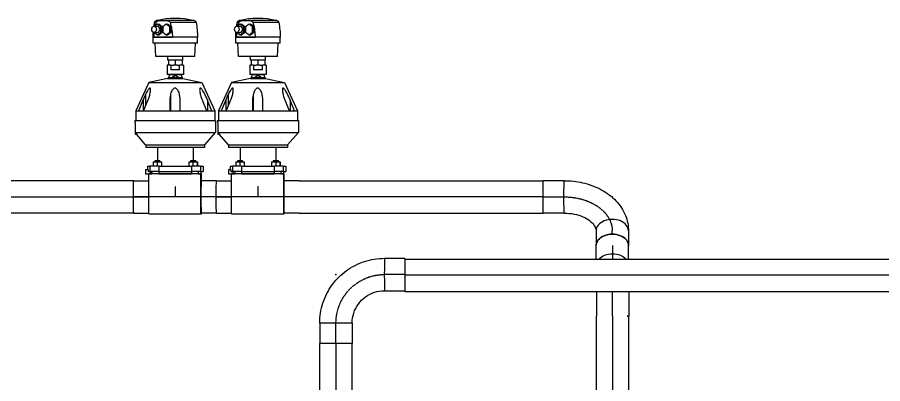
# Model space of a CAD drawing. Header units: millimetres. Extents: x 48717 to 75522, y 76128 to 88842.
# Drawn here: x 69173 to 70868, y 83890 to 84609 of the extents above; entities that cross this region are included whole.
import ezdxf

# ---------------------------------------------------------------- set-up
doc = ezdxf.new("R2010")
doc.units = ezdxf.units.MM
doc.linetypes.add('CENTER2', pattern=[1.125, 0.75, -0.125, 0.125, -0.125])
for name, color, linetype in [('Top (Plan) View2-CENTER', 1, 'CENTER2'), ('Top (Plan) View2-DV20-S1B-002a', 140, 'Continuous'), ('Top (Plan) View2-DV90-S1B-002c', 120, 'Continuous')]:
    doc.layers.add(name, color=color, linetype=linetype)

# ---------------------------------------------------------------- blocks, each defined once
blk = doc.blocks.new('*U960')
at = {"layer": 'Top (Plan) View2-CENTER'}
for p, q in [((68826.7, 84256.5), (69063.4, 84256.5)), ((69126.9, 84256.5), (69400.6, 84256.5))]:
    blk.add_line(p, q, dxfattribs=at)
at = {"layer": 'Top (Plan) View2-DV20-S1B-002a', "color": 0, "linetype": 'ByBlock', "lineweight": -2}
for p, q in [((69063.4, 84288.2), (68826.7, 84288.2)), ((69400.9, 84288.2), (69126.9, 84288.2)), ((69063.4, 84224.7), (68826.7, 84224.7)), ((69400.9, 84224.7), (69126.9, 84224.7))]:
    blk.add_line(p, q, dxfattribs=at)
for start_param, end_param in [(0, 1.570796), (1.570796, 3.141593)]:
    blk.add_ellipse((68826.7, 84256.5), major_axis=(0, 31.7), ratio=0.010097, start_param=start_param, end_param=end_param, dxfattribs=at)
at = {"layer": 'Top (Plan) View2-DV20-S1B-002a', "color": 0, "linetype": 'ByBlock', "lineweight": -2, "extrusion": (0, 0, -1)}
for start_param, end_param in [(1.570796, 3.141593), (0, 1.570796)]:
    blk.add_ellipse((69400.9, 84256.5), major_axis=(0, -31.8), ratio=0.010097, start_param=start_param, end_param=end_param, dxfattribs=at)
blk = doc.blocks.new('*U966')
at = {"layer": 'Top (Plan) View2-CENTER'}
for p, q in [((69483, 84276), (69481.9, 84276)), ((69481.9, 84276), (69481.9, 84256.5)), ((69562.6, 84256.5), (69400.9, 84256.5))]:
    blk.add_line(p, q, dxfattribs=at)
at = {"layer": 'Top (Plan) View2-DV20-S1B-002a', "color": 0, "linetype": 'ByBlock', "lineweight": -2}
for p, q in [((69454.2, 84602.4), (69445.4, 84602.4)), ((69519.3, 84602.4), (69463, 84602.4)), ((69440.8, 84590.8), (69447.3, 84590.8)), ((69447.3, 84595.2), (69441.5, 84590.8)), ((69445, 84598.5), (69441.7, 84598.5)), ((69454.1, 84590), (69447.3, 84595.2)), ((69447.3, 84595.2), (69449.9, 84595.2)), ((69456.7, 84590), (69449.9, 84595.2)), ((69454.1, 84579.6), (69454.1, 84590)), ((69454.1, 84590), (69456.7, 84590)), ((69456.7, 84579.6), (69456.7, 84590)), ((69464.7, 84595.2), (69457.9, 84590)), ((69457.9, 84590), (69457.9, 84579.6)), ((69464.7, 84595.2), (69467.3, 84595.2)), ((69471.6, 84590), (69464.7, 84595.2)), ((69474.2, 84590), (69467.3, 84595.2)), ((69471.6, 84590), (69474.2, 84590)), ((69471.6, 84579.6), (69471.6, 84590)), ((69523, 84598.5), (69472.2, 84598.5)), ((69474.2, 84579.6), (69474.2, 84590)), ((69525.8, 84569.3), (69438.8, 84569.3)), ((69438.8, 84557.5), (69438.8, 84569.3)), ((69440.6, 84569.5), (69476.6, 84569.5)), ((69440.8, 84578.8), (69447.3, 84578.8)), ((69441.5, 84578.8), (69447.3, 84574.4)), ((69447.3, 84574.4), (69454.1, 84579.6)), ((69447.3, 84574.4), (69449.9, 84574.4)), ((69449.9, 84574.4), (69456.7, 84579.6)), ((69454.1, 84579.6), (69456.7, 84579.6)), ((69457.9, 84579.6), (69464.7, 84574.4)), ((69464.7, 84574.4), (69471.6, 84579.6)), ((69464.7, 84574.4), (69467.3, 84574.4)), ((69467.3, 84574.4), (69474.2, 84579.6)), ((69471.6, 84579.6), (69474.2, 84579.6)), ((69525.8, 84569.3), (69525.8, 84569.3)), ((69525.8, 84557.5), (69525.8, 84569.3)), ((69525.8, 84557.5), (69438.8, 84557.5)), ((69444.3, 84531.5), (69443, 84557.5)), ((69520.3, 84531.5), (69521.7, 84557.5)), ((69525.8, 84557.5), (69525.8, 84557.5)), ((69520.3, 84531.5), (69444.3, 84531.5)), ((69467.8, 84524.5), (69467.8, 84531.5)), ((69496.8, 84524.5), (69496.8, 84531.5)), ((69520.3, 84531.5), (69520.3, 84531.5)), ((69468.8, 84524.5), (69467.8, 84524.5)), ((69470.9, 84524.5), (69468.8, 84524.5)), ((69468.8, 84524.5), (69468.8, 84514.5)), ((69480, 84524.5), (69470.9, 84524.5)), ((69482.2, 84524.5), (69480, 84524.5)), ((69484.4, 84524.5), (69482.2, 84524.5)), ((69482.2, 84524.5), (69482.2, 84514.5)), ((69493.6, 84524.5), (69484.4, 84524.5)), ((69495.8, 84524.5), (69493.6, 84524.5)), ((69496.8, 84524.5), (69495.8, 84524.5)), ((69495.8, 84524.5), (69495.8, 84524.5)), ((69495.8, 84524.5), (69495.8, 84514.5)), ((69495.9, 84524.5), (69495.9, 84514.5)), ((69473.6, 84514.5), (69466.3, 84514.5)), ((69466.3, 84514.5), (69466.3, 84496.5)), ((69473.6, 84514.5), (69473.6, 84505.5)), ((69473.6, 84514.5), (69478.6, 84514.5)), ((69490.8, 84505.5), (69473.6, 84505.5)), ((69482.2, 84514.5), (69478.6, 84514.5)), ((69485.8, 84514.5), (69482.2, 84514.5)), ((69485.8, 84514.5), (69490.8, 84514.5)), ((69498.3, 84514.5), (69490.8, 84514.5)), ((69490.8, 84505.5), (69490.8, 84514.5)), ((69498.3, 84514.5), (69498.3, 84496.5)), ((69467.3, 84488.5), (69430.3, 84480.5)), ((69482.2, 84496.5), (69466.3, 84496.5)), ((69467.3, 84488.5), (69497.3, 84488.5)), ((69470.8, 84495.5), (69468.8, 84490.5)), ((69468.8, 84490.5), (69476, 84490.5)), ((69468.8, 84490.5), (69468.8, 84489.5)), ((69468.8, 84489.5), (69495.8, 84489.5)), ((69469.3, 84489.5), (69469.3, 84488.5)), ((69493.8, 84495.5), (69470.8, 84495.5)), ((69476, 84490.5), (69488.4, 84490.5)), ((69476, 84490.5), (69476, 84490.5)), ((69477.3, 84495.5), (69477.3, 84496.5)), ((69498.3, 84496.5), (69482.2, 84496.5)), ((69487.3, 84495.5), (69487.3, 84496.5)), ((69488.4, 84490.5), (69495.8, 84490.5)), ((69488.4, 84490.5), (69488.4, 84490.5)), ((69493.8, 84495.5), (69493.8, 84495.5)), ((69493.8, 84495.5), (69495.8, 84490.5)), ((69493.8, 84495.5), (69495.8, 84490.5)), ((69495.3, 84489.5), (69495.3, 84488.5)), ((69495.3, 84489.5), (69495.3, 84488.5)), ((69495.8, 84490.5), (69495.8, 84490.5)), ((69495.8, 84490.5), (69495.8, 84489.5)), ((69495.8, 84490.5), (69495.8, 84489.5)), ((69495.8, 84489.5), (69495.8, 84489.5)), ((69497.3, 84488.5), (69497.3, 84488.5)), ((69497.3, 84488.5), (69534.3, 84480.5)), ((69497.3, 84488.5), (69534.3, 84480.5)), ((69430.3, 84480.5), (69404.8, 84425.5)), ((69430.3, 84480.5), (69534.3, 84480.5)), ((69534.3, 84480.5), (69534.3, 84480.5)), ((69534.3, 84480.5), (69559.8, 84425.5)), ((69534.3, 84480.5), (69559.8, 84425.5)), ((69424.1, 84457.6), (69424.1, 84434.7)), ((69473.1, 84457.6), (69473.1, 84425.5)), ((69419.1, 84446.5), (69419.1, 84425.5)), ((69471.7, 84446.5), (69471.7, 84425.5)), ((69545.1, 84446.5), (69545.1, 84425.5)), ((69404.8, 84425.5), (69410.5, 84425.5)), ((69404.8, 84425.5), (69404.8, 84406)), ((69410.5, 84425.5), (69420.3, 84425.5)), ((69420.3, 84425.5), (69471.6, 84425.5)), ((69471.6, 84425.5), (69491.6, 84425.5)), ((69491.6, 84425.5), (69543.4, 84425.5)), ((69543.4, 84425.5), (69553.6, 84425.5)), ((69553.6, 84425.5), (69559.8, 84425.5)), ((69559.8, 84425.5), (69559.8, 84425.5)), ((69559.8, 84425.5), (69559.8, 84406)), ((69559.8, 84425.5), (69559.8, 84406)), ((69403.3, 84406), (69561.3, 84406)), ((69403.3, 84406), (69403.3, 84401.5)), ((69403.3, 84401.5), (69404.1, 84401.5)), ((69404.1, 84382.5), (69404.1, 84401.5)), ((69561.3, 84406), (69561.3, 84406)), ((69561.3, 84406), (69561.3, 84382.5)), ((69561.3, 84406), (69561.3, 84382.5)), ((69404.1, 84382.5), (69561.3, 84382.5)), ((69404.2, 84382.3), (69404.1, 84382.5)), ((69404.2, 84378.5), (69404.2, 84382.3)), ((69540.3, 84358.5), (69561.3, 84382.5)), ((69540.3, 84358.5), (69561.3, 84382.5)), ((69561.3, 84382.5), (69561.3, 84382.5)), ((69407.6, 84378.5), (69404.2, 84378.5)), ((69424.3, 84358.5), (69406.8, 84378.5)), ((69424.3, 84358.5), (69540.3, 84358.5)), ((69424.8, 84358.5), (69424.8, 84353.5)), ((69539.8, 84353.5), (69424.8, 84353.5)), ((69447.3, 84353.5), (69447.3, 84327)), ((69517.3, 84353.5), (69517.3, 84327)), ((69517.3, 84353.5), (69517.3, 84327)), ((69539.8, 84358.5), (69539.8, 84353.5)), ((69539.8, 84358.5), (69539.8, 84353.5)), ((69539.8, 84353.5), (69539.8, 84353.5)), ((69540.3, 84358.5), (69540.3, 84358.5)), ((69427.8, 84317), (69432.2, 84317)), ((69427.8, 84317), (69427.8, 84310.5)), ((69449.9, 84317), (69432.2, 84317)), ((69432.2, 84317), (69432.2, 84306)), ((69439, 84325.4), (69446.9, 84325.4)), ((69439, 84325.4), (69439, 84317)), ((69452, 84327), (69442, 84327)), ((69442, 84327), (69442, 84325.4)), ((69446.9, 84325.4), (69455, 84325.4)), ((69446.9, 84325.4), (69446.9, 84317)), ((69449.9, 84317), (69513.8, 84317)), ((69449.9, 84317), (69449.9, 84306)), ((69452, 84327), (69452, 84327)), ((69452, 84327), (69452, 84325.4)), ((69452, 84327), (69452, 84325.4)), ((69455, 84325.4), (69455.1, 84325.4)), ((69455, 84325.4), (69455, 84317)), ((69455.1, 84325.4), (69455.1, 84317)), ((69509, 84325.4), (69516.9, 84325.4)), ((69509, 84325.4), (69509, 84317)), ((69522, 84327), (69512, 84327)), ((69512, 84327), (69512, 84325.4)), ((69531.8, 84317), (69513.8, 84317)), ((69513.8, 84317), (69513.8, 84306)), ((69516.9, 84325.4), (69525, 84325.4)), ((69516.9, 84325.4), (69516.9, 84317)), ((69522, 84327), (69522, 84327)), ((69522, 84327), (69522, 84325.4)), ((69522.6, 84327), (69522, 84327)), ((69522, 84327), (69522, 84325.4)), ((69522.6, 84327), (69522.6, 84327)), ((69522.6, 84327), (69522.6, 84325.4)), ((69522.6, 84327), (69522.6, 84325.4)), ((69525, 84325.4), (69525.1, 84325.4)), ((69525, 84325.4), (69525, 84317)), ((69525.1, 84325.4), (69525.1, 84317)), ((69525.1, 84325.4), (69525.6, 84325.4)), ((69525.6, 84325.4), (69525.7, 84325.4)), ((69525.6, 84325.4), (69525.6, 84317)), ((69525.7, 84325.4), (69525.7, 84317)), ((69531.8, 84317), (69536.9, 84317)), ((69531.8, 84317), (69531.8, 84306)), ((69536.9, 84317), (69536.9, 84306)), ((69424.2, 84310.5), (69429.2, 84310.5)), ((69424.2, 84310.5), (69424.2, 84302)), ((69424.2, 84302), (69433.8, 84302)), ((69429.2, 84310.5), (69429.2, 84306)), ((69429.2, 84306), (69432.2, 84306)), ((69430.6, 84223), (69430.6, 84301.4)), ((69532.6, 84301.4), (69430.6, 84301.4)), ((69449.9, 84306), (69432.2, 84306)), ((69433.8, 84306), (69433.8, 84302)), ((69433.8, 84302), (69436.7, 84302)), ((69436.7, 84306), (69436.7, 84302)), ((69450, 84302), (69436.7, 84302)), ((69444.8, 84301.4), (69444.8, 84302)), ((69449.9, 84306), (69513.8, 84306)), ((69450, 84306), (69450, 84302)), ((69450, 84302), (69513.8, 84302)), ((69482, 84301.4), (69482, 84302)), ((69513.8, 84306), (69513.8, 84302)), ((69531.8, 84306), (69513.8, 84306)), ((69527.3, 84302), (69513.8, 84302)), ((69519.8, 84301.4), (69519.8, 84302)), ((69527.3, 84306), (69527.3, 84302)), ((69527.3, 84302), (69532.3, 84302)), ((69531.8, 84306), (69536.9, 84306)), ((69532.3, 84306), (69532.3, 84302)), ((69533.8, 84301.4), (69532.6, 84301.4)), ((69532.6, 84223), (69532.6, 84301.4)), ((69533.8, 84288.2), (69533.8, 84301.4)), ((69400.9, 84288.2), (69430.6, 84288.2)), ((69562.9, 84288.2), (69532.9, 84288.2)), ((69400.6, 84256.5), (69430.6, 84256.5)), ((69562.6, 84256.5), (69532.6, 84256.5)), ((69400.9, 84224.7), (69430.6, 84224.7)), ((69430.6, 84223), (69532.6, 84223)), ((69532.6, 84223), (69533.8, 84223)), ((69562.9, 84224.7), (69532.9, 84224.7)), ((69533.8, 84223), (69533.8, 84224.7))]:
    blk.add_line(p, q, dxfattribs=at)
at = {"layer": 'Top (Plan) View2-DV20-S1B-002a', "color": 0, "linetype": 'ByBlock', "lineweight": -2, "extrusion": (0, 0, -1)}
for centre, radius, start, end in [((-69446.6, 84597.5), 5, 11.2266, 75.7365), ((-69482.3, 84457), 150, 75.7365, 104.2635), ((-69518.1, 84597.5), 5, 104.2635, 168.7734), ((-69588.8, 84569.3), 150, 8.2323, 11.2266), ((-69375.8, 84569.3), 150, 168.7734, 180), ((-69588.8, 84569.3), 150, 0, 3.7789)]:
    blk.add_arc(centre, radius, start, end, dxfattribs=at)
for centre, major_axis, ratio, start_param, end_param in [((69458.6, 84457), (0, 145.5), 0.759918, 6.243338, 6.323033), ((69400.9, 84256.5), (0, -31.8), 0.009477, 1.570796, 3.141593), ((69562.9, 84256.5), (0, -31.8), 0.009477, 1.570796, 3.141593), ((69400.9, 84256.5), (0, -31.7), 0.009477, 0, 1.570796), ((69562.9, 84256.5), (0, -31.8), 0.009477, 0, 1.570796)]:
    blk.add_ellipse(centre, major_axis=major_axis, ratio=ratio, start_param=start_param, end_param=end_param, dxfattribs=at)
at = {"layer": 'Top (Plan) View2-DV20-S1B-002a', "color": 0, "linetype": 'ByBlock', "lineweight": -2}
blk.add_ellipse((69440.8, 84584.8), major_axis=(0, -6), ratio=0.759918, dxfattribs=at)
for centre, major_axis, ratio, start_param, end_param in [((69447.3, 84584.8), (0, -6), 0.759918, 0, 3.141593), ((69532.9, 84256.5), (0, 31.8), 0.009477, 0, 1.570796), ((69532.9, 84256.5), (0, 31.7), 0.009477, 1.570796, 3.141593)]:
    blk.add_ellipse(centre, major_axis=major_axis, ratio=ratio, start_param=start_param, end_param=end_param, dxfattribs=at)
for points, knots in [([(69445, 84598.5), (69445.1, 84598.5), (69445.1, 84598.6), (69445.2, 84598.9), (69445.3, 84599.1), (69445.6, 84599.6), (69445.8, 84599.8), (69446.3, 84600.2), (69446.6, 84600.5), (69447.3, 84600.9), (69447.7, 84601.1), (69448.8, 84601.6), (69449.7, 84601.8), (69451.5, 84602.1), (69452.4, 84602.2), (69453.6, 84602.3), (69453.9, 84602.3), (69454.2, 84602.4)], [1.978617, 1.978617, 1.978617, 1.978617, 1.998399, 1.998399, 2.079892, 2.079892, 2.161385, 2.161385, 2.304124, 2.304124, 2.446862, 2.446862, 2.777199, 2.777199, 3.107536, 3.107536, 3.219769, 3.219769, 3.219769, 3.219769]), ([(69463, 84602.4), (69463.3, 84602.3), (69463.6, 84602.3), (69464.8, 84602.2), (69465.8, 84602.1), (69467.5, 84601.8), (69468.4, 84601.6), (69469.5, 84601.1), (69469.9, 84600.9), (69470.6, 84600.5), (69470.9, 84600.2), (69471.4, 84599.8), (69471.6, 84599.6), (69471.9, 84599.1), (69472, 84598.9), (69472.1, 84598.6), (69472.1, 84598.5), (69472.2, 84598.5)], [-3.219769, -3.219769, -3.219769, -3.219769, -3.107536, -3.107536, -2.777199, -2.777199, -2.446862, -2.446862, -2.304124, -2.304124, -2.161385, -2.161385, -2.079892, -2.079892, -1.998399, -1.998399, -1.978617, -1.978617, -1.978617, -1.978617]), ([(69443.2, 84592.1), (69443.5, 84593.3), (69443.8, 84594.6), (69444.4, 84596.6), (69444.7, 84597.6), (69445, 84598.5)], [7.3768211, 7.3768211, 7.3768211, 7.3768211, 7.7571958, 7.7571958, 8.0421419, 8.0421419, 8.0421419, 8.0421419]), ([(69472.2, 84598.5), (69472.5, 84597.6), (69472.8, 84596.6), (69474.2, 84591.8), (69475.1, 84587.3), (69476.3, 84578.2), (69476.6, 84573.7), (69476.6, 84569.5)], [12.79697, 12.79697, 12.79697, 12.79697, 13.081917, 13.081917, 14.355625, 14.355625, 15.609364, 15.609364, 15.609364, 15.609364]), ([(69428.9, 84446.5), (69429.4, 84447.6), (69429.8, 84448.7), (69430.2, 84449.7), (69431.1, 84452.4), (69432, 84455.3), (69433.1, 84459.5), (69433.4, 84460.9), (69433.8, 84463.5), (69433.9, 84464.8), (69434, 84466.8), (69434, 84467.8), (69433.7, 84468.8), (69433.6, 84469.1), (69433.2, 84469.6), (69433, 84469.7), (69432.4, 84469.7), (69432.1, 84469.6), (69431.5, 84469.1), (69431.1, 84468.8), (69430.1, 84467.8), (69429.4, 84466.8), (69428, 84464.8), (69427.3, 84463.5), (69425.8, 84460.9), (69425, 84459.5), (69424.2, 84457.9), (69424.2, 84457.8), (69424.1, 84457.6)], [-0.344199, -0.344199, -0.344199, -0.344199, 0, 0, 0, 0.872405, 0.872405, 1.308607, 1.308607, 1.74481, 1.74481, 2.088622, 2.088622, 2.260528, 2.260528, 2.432434, 2.432434, 2.60434, 2.60434, 2.776246, 2.776246, 3.120058, 3.120058, 3.556261, 3.556261, 3.992463, 3.992463, 4.041019, 4.041019, 4.041019, 4.041019]), ([(69491.7, 84446.5), (69491.7, 84447.6), (69491.7, 84448.7), (69491.6, 84449.7), (69491.4, 84452.4), (69491, 84455.3), (69489.9, 84459.5), (69489.5, 84460.9), (69488.4, 84463.5), (69487.8, 84464.8), (69486.5, 84466.8), (69485.7, 84467.8), (69484.4, 84468.8), (69483.9, 84469.1), (69482.9, 84469.6), (69482.4, 84469.7), (69481.2, 84469.7), (69480.7, 84469.6), (69479.7, 84469.1), (69479.2, 84468.8), (69477.8, 84467.8), (69477.1, 84466.8), (69475.7, 84464.8), (69475.1, 84463.5), (69474, 84460.9), (69473.6, 84459.5), (69473.2, 84457.9), (69473.1, 84457.8), (69473.1, 84457.6)], [-0.344199, -0.344199, -0.344199, -0.344199, 0, 0, 0, 0.872405, 0.872405, 1.308607, 1.308607, 1.74481, 1.74481, 2.088622, 2.088622, 2.260528, 2.260528, 2.432434, 2.432434, 2.60434, 2.60434, 2.776246, 2.776246, 3.120058, 3.120058, 3.556261, 3.556261, 3.992463, 3.992463, 4.041019, 4.041019, 4.041019, 4.041019]), ([(69545.1, 84446.5), (69544.7, 84447.6), (69544.2, 84448.7), (69543.8, 84449.7), (69542.6, 84452.4), (69541.3, 84455.3), (69539.2, 84459.5), (69538.4, 84460.9), (69536.9, 84463.5), (69536.2, 84464.8), (69534.8, 84466.8), (69534.1, 84467.8), (69533, 84468.8), (69532.7, 84469.1), (69532, 84469.6), (69531.7, 84469.7), (69531.1, 84469.7), (69530.9, 84469.6), (69530.5, 84469.1), (69530.4, 84468.8), (69530.1, 84467.8), (69530, 84466.8), (69530.1, 84464.8), (69530.2, 84463.5), (69530.6, 84460.9), (69530.9, 84459.5), (69531.2, 84457.9), (69531.3, 84457.8), (69531.3, 84457.6)], [-0.344199, -0.344199, -0.344199, -0.344199, 0, 0, 0, 0.872405, 0.872405, 1.308607, 1.308607, 1.74481, 1.74481, 2.088622, 2.088622, 2.260528, 2.260528, 2.432434, 2.432434, 2.60434, 2.60434, 2.776246, 2.776246, 3.120058, 3.120058, 3.556261, 3.556261, 3.992463, 3.992463, 4.041019, 4.041019, 4.041019, 4.041019]), ([(69424.1, 84457.6), (69422.8, 84454.9), (69421.5, 84452.2), (69420, 84448.7), (69419.5, 84447.6), (69419.1, 84446.5)], [-6.498344, -6.498344, -6.498344, -6.498344, -5.674495, -5.674495, -5.330296, -5.330296, -5.330296, -5.330296]), ([(69473.1, 84457.6), (69472.4, 84454.9), (69472, 84452.2), (69471.7, 84448.7), (69471.7, 84447.6), (69471.7, 84446.5)], [-6.498344, -6.498344, -6.498344, -6.498344, -5.674495, -5.674495, -5.330296, -5.330296, -5.330296, -5.330296]), ([(69531.3, 84457.6), (69532, 84454.9), (69532.8, 84452.2), (69534.1, 84448.7), (69534.5, 84447.6), (69535, 84446.5)], [-6.498344, -6.498344, -6.498344, -6.498344, -5.674495, -5.674495, -5.330296, -5.330296, -5.330296, -5.330296])]:
    blk.add_open_spline(points, degree=3, knots=knots, dxfattribs=at)
for points in [[(69440.6, 84569.5), (69440.6, 84572.4), (69440.8, 84575.6), (69441, 84578.8)], [(69404.2, 84382.3), (69405.4, 84381), (69406.5, 84379.7), (69407.6, 84378.5)]]:
    blk.add_open_spline(points, degree=3, dxfattribs=at)
for points, weights in [([(69476, 84490.5), (69482.2, 84497.5), (69488.4, 84490.5)], [1.01663362177, 1.14371282449, 1.01663362177]), ([(69419.1, 84446.5), (69415.1, 84436.7), (69410.5, 84425.5)], [1.00987120158, 1.00755539146, 1.00061951826]), ([(69420.3, 84425.5), (69424.9, 84436.7), (69428.9, 84446.5)], [1.00061951826, 1.00755539146, 1.00987120158]), ([(69471.7, 84446.5), (69471.7, 84436.7), (69471.6, 84425.5)], [1.00987120158, 1.00755539146, 1.00061951826]), ([(69491.6, 84425.5), (69491.7, 84436.7), (69491.7, 84446.5)], [1.00061951826, 1.00755539146, 1.00987120158]), ([(69535, 84446.5), (69538.9, 84436.7), (69543.4, 84425.5)], [1.00987120158, 1.00755539146, 1.00061951826]), ([(69553.6, 84425.5), (69549.1, 84436.7), (69545.1, 84446.5)], [1.00061951826, 1.00755539146, 1.00987120158])]:
    blk.add_rational_spline(points, weights, degree=2, dxfattribs=at)
blk = doc.blocks.new('*U967')
at = {"layer": 'Top (Plan) View2-CENTER'}
for p, q in [((69645, 84276), (69643.9, 84276)), ((69643.9, 84276), (69643.9, 84256.5)), ((69724.6, 84256.5), (69562.9, 84256.5))]:
    blk.add_line(p, q, dxfattribs=at)
at = {"layer": 'Top (Plan) View2-DV20-S1B-002a', "color": 0, "linetype": 'ByBlock', "lineweight": -2}
for p, q in [((69616.2, 84602.4), (69607.4, 84602.4)), ((69681.3, 84602.4), (69625, 84602.4)), ((69602.8, 84590.8), (69609.3, 84590.8)), ((69609.3, 84595.2), (69603.5, 84590.8)), ((69607, 84598.5), (69603.7, 84598.5)), ((69616.1, 84590), (69609.3, 84595.2)), ((69609.3, 84595.2), (69611.9, 84595.2)), ((69618.7, 84590), (69611.9, 84595.2)), ((69616.1, 84579.6), (69616.1, 84590)), ((69616.1, 84590), (69618.7, 84590)), ((69618.7, 84579.6), (69618.7, 84590)), ((69626.7, 84595.2), (69619.9, 84590)), ((69619.9, 84590), (69619.9, 84579.6)), ((69626.7, 84595.2), (69629.3, 84595.2)), ((69633.6, 84590), (69626.7, 84595.2)), ((69636.2, 84590), (69629.3, 84595.2)), ((69633.6, 84590), (69636.2, 84590)), ((69633.6, 84579.6), (69633.6, 84590)), ((69685, 84598.5), (69634.2, 84598.5)), ((69636.2, 84579.6), (69636.2, 84590)), ((69687.8, 84569.3), (69600.8, 84569.3)), ((69600.8, 84557.5), (69600.8, 84569.3)), ((69602.6, 84569.5), (69638.6, 84569.5)), ((69602.8, 84578.8), (69609.3, 84578.8)), ((69603.5, 84578.8), (69609.3, 84574.4)), ((69609.3, 84574.4), (69616.1, 84579.6)), ((69609.3, 84574.4), (69611.9, 84574.4)), ((69611.9, 84574.4), (69618.7, 84579.6)), ((69616.1, 84579.6), (69618.7, 84579.6)), ((69619.9, 84579.6), (69626.7, 84574.4)), ((69626.7, 84574.4), (69633.6, 84579.6)), ((69626.7, 84574.4), (69629.3, 84574.4)), ((69629.3, 84574.4), (69636.2, 84579.6)), ((69633.6, 84579.6), (69636.2, 84579.6)), ((69687.8, 84569.3), (69687.8, 84569.3)), ((69687.8, 84557.5), (69687.8, 84569.3)), ((69687.8, 84557.5), (69600.8, 84557.5)), ((69606.3, 84531.5), (69605, 84557.5)), ((69682.3, 84531.5), (69683.7, 84557.5)), ((69687.8, 84557.5), (69687.8, 84557.5)), ((69682.3, 84531.5), (69606.3, 84531.5)), ((69629.8, 84524.5), (69629.8, 84531.5)), ((69658.8, 84524.5), (69658.8, 84531.5)), ((69682.3, 84531.5), (69682.3, 84531.5)), ((69630.7, 84524.5), (69629.8, 84524.5)), ((69632.9, 84524.5), (69630.7, 84524.5)), ((69630.7, 84524.5), (69630.7, 84514.5)), ((69642, 84524.5), (69632.9, 84524.5)), ((69644.2, 84524.5), (69642, 84524.5)), ((69646.4, 84524.5), (69644.2, 84524.5)), ((69644.2, 84524.5), (69644.2, 84514.5)), ((69655.6, 84524.5), (69646.4, 84524.5)), ((69657.7, 84524.5), (69655.6, 84524.5)), ((69657.8, 84524.5), (69657.7, 84524.5)), ((69657.7, 84524.5), (69657.7, 84514.5)), ((69658.8, 84524.5), (69657.8, 84524.5)), ((69657.9, 84524.5), (69657.9, 84514.5)), ((69635.6, 84514.5), (69628.3, 84514.5)), ((69628.3, 84514.5), (69628.3, 84496.5)), ((69635.6, 84514.5), (69635.6, 84505.5)), ((69635.6, 84514.5), (69640.6, 84514.5)), ((69652.8, 84505.5), (69635.6, 84505.5)), ((69644.2, 84514.5), (69640.6, 84514.5)), ((69647.8, 84514.5), (69644.2, 84514.5)), ((69647.8, 84514.5), (69652.8, 84514.5)), ((69660.3, 84514.5), (69652.8, 84514.5)), ((69652.8, 84505.5), (69652.8, 84514.5)), ((69660.3, 84514.5), (69660.3, 84496.5)), ((69629.3, 84488.5), (69592.3, 84480.5)), ((69644.2, 84496.5), (69628.3, 84496.5)), ((69629.3, 84488.5), (69659.3, 84488.5)), ((69632.8, 84495.5), (69630.8, 84490.5)), ((69630.8, 84490.5), (69638, 84490.5)), ((69630.8, 84490.5), (69630.8, 84489.5)), ((69630.8, 84489.5), (69657.8, 84489.5)), ((69631.3, 84489.5), (69631.3, 84488.5)), ((69655.8, 84495.5), (69632.8, 84495.5)), ((69638, 84490.5), (69650.4, 84490.5)), ((69638, 84490.5), (69638, 84490.5)), ((69639.3, 84495.5), (69639.3, 84496.5)), ((69660.3, 84496.5), (69644.2, 84496.5)), ((69649.3, 84495.5), (69649.3, 84496.5)), ((69650.4, 84490.5), (69657.8, 84490.5)), ((69650.4, 84490.5), (69650.4, 84490.5)), ((69655.8, 84495.5), (69655.8, 84495.5)), ((69655.8, 84495.5), (69657.8, 84490.5)), ((69655.8, 84495.5), (69657.8, 84490.5)), ((69657.3, 84489.5), (69657.3, 84488.5)), ((69657.3, 84489.5), (69657.3, 84488.5)), ((69657.8, 84490.5), (69657.8, 84490.5)), ((69657.8, 84490.5), (69657.8, 84489.5)), ((69657.8, 84490.5), (69657.8, 84489.5)), ((69657.8, 84489.5), (69657.8, 84489.5)), ((69659.3, 84488.5), (69659.3, 84488.5)), ((69659.3, 84488.5), (69696.3, 84480.5)), ((69659.3, 84488.5), (69696.3, 84480.5)), ((69592.3, 84480.5), (69566.8, 84425.5)), ((69592.3, 84480.5), (69696.3, 84480.5)), ((69696.3, 84480.5), (69696.3, 84480.5)), ((69696.3, 84480.5), (69721.8, 84425.5)), ((69696.3, 84480.5), (69721.8, 84425.5)), ((69586.1, 84457.6), (69586.1, 84434.7)), ((69635.1, 84457.6), (69635.1, 84425.5)), ((69581.1, 84446.5), (69581.1, 84425.5)), ((69633.7, 84446.5), (69633.7, 84425.5)), ((69707.1, 84446.5), (69707.1, 84425.5)), ((69566.8, 84425.5), (69572.5, 84425.5)), ((69566.8, 84425.5), (69566.8, 84406)), ((69572.5, 84425.5), (69582.3, 84425.5)), ((69582.3, 84425.5), (69633.6, 84425.5)), ((69633.6, 84425.5), (69653.6, 84425.5)), ((69653.6, 84425.5), (69705.4, 84425.5)), ((69705.4, 84425.5), (69715.6, 84425.5)), ((69715.6, 84425.5), (69721.8, 84425.5)), ((69721.8, 84425.5), (69721.8, 84425.5)), ((69721.8, 84425.5), (69721.8, 84406)), ((69721.8, 84425.5), (69721.8, 84406)), ((69565.3, 84406), (69723.3, 84406)), ((69565.3, 84406), (69565.3, 84401.5)), ((69565.3, 84401.5), (69566.1, 84401.5)), ((69566.1, 84382.5), (69566.1, 84401.5)), ((69723.3, 84406), (69723.3, 84406)), ((69723.3, 84406), (69723.3, 84382.5)), ((69723.3, 84406), (69723.3, 84382.5)), ((69566.1, 84382.5), (69723.3, 84382.5)), ((69566.2, 84382.3), (69566.1, 84382.5)), ((69566.2, 84378.5), (69566.2, 84382.3)), ((69702.3, 84358.5), (69723.3, 84382.5)), ((69702.3, 84358.5), (69723.3, 84382.5)), ((69723.3, 84382.5), (69723.3, 84382.5)), ((69569.6, 84378.5), (69566.2, 84378.5)), ((69586.3, 84358.5), (69568.8, 84378.5)), ((69586.3, 84358.5), (69702.3, 84358.5)), ((69586.8, 84358.5), (69586.8, 84353.5)), ((69701.8, 84353.5), (69586.8, 84353.5)), ((69609.3, 84353.5), (69609.3, 84327)), ((69679.3, 84353.5), (69679.3, 84327)), ((69679.3, 84353.5), (69679.3, 84327)), ((69701.8, 84358.5), (69701.8, 84353.5)), ((69701.8, 84358.5), (69701.8, 84353.5)), ((69701.8, 84353.5), (69701.8, 84353.5)), ((69702.3, 84358.5), (69702.3, 84358.5)), ((69589.8, 84317), (69594.2, 84317)), ((69589.8, 84317), (69589.8, 84310.5)), ((69611.9, 84317), (69594.2, 84317)), ((69594.2, 84317), (69594.2, 84306)), ((69601, 84325.4), (69608.9, 84325.4)), ((69601, 84325.4), (69601, 84317)), ((69614, 84327), (69604, 84327)), ((69604, 84327), (69604, 84325.4)), ((69608.9, 84325.4), (69617, 84325.4)), ((69608.9, 84325.4), (69608.9, 84317)), ((69611.9, 84317), (69675.8, 84317)), ((69611.9, 84317), (69611.9, 84306)), ((69614, 84327), (69614, 84327)), ((69614, 84327), (69614, 84325.4)), ((69614, 84327), (69614, 84325.4)), ((69617, 84325.4), (69617.1, 84325.4)), ((69617, 84325.4), (69617, 84317)), ((69617.1, 84325.4), (69617.1, 84317)), ((69671, 84325.4), (69678.9, 84325.4)), ((69671, 84325.4), (69671, 84317)), ((69684, 84327), (69674, 84327)), ((69674, 84327), (69674, 84325.4)), ((69693.8, 84317), (69675.8, 84317)), ((69675.8, 84317), (69675.8, 84306)), ((69678.9, 84325.4), (69687, 84325.4)), ((69678.9, 84325.4), (69678.9, 84317)), ((69684, 84327), (69684, 84327)), ((69684, 84327), (69684, 84325.4)), ((69684.6, 84327), (69684, 84327)), ((69684, 84327), (69684, 84325.4)), ((69684.6, 84327), (69684.6, 84327)), ((69684.6, 84327), (69684.6, 84325.4)), ((69684.6, 84327), (69684.6, 84325.4)), ((69687, 84325.4), (69687.1, 84325.4)), ((69687, 84325.4), (69687, 84317)), ((69687.1, 84325.4), (69687.1, 84317)), ((69687.1, 84325.4), (69687.6, 84325.4)), ((69687.6, 84325.4), (69687.7, 84325.4)), ((69687.6, 84325.4), (69687.6, 84317)), ((69687.7, 84325.4), (69687.7, 84317)), ((69693.8, 84317), (69698.9, 84317)), ((69693.8, 84317), (69693.8, 84306)), ((69698.9, 84317), (69698.9, 84306)), ((69586.2, 84310.5), (69591.2, 84310.5)), ((69586.2, 84310.5), (69586.2, 84302)), ((69586.2, 84302), (69595.8, 84302)), ((69591.2, 84310.5), (69591.2, 84306)), ((69591.2, 84306), (69594.2, 84306)), ((69592.6, 84223), (69592.6, 84301.4)), ((69694.6, 84301.4), (69592.6, 84301.4)), ((69611.9, 84306), (69594.2, 84306)), ((69595.8, 84306), (69595.8, 84302)), ((69595.8, 84302), (69598.7, 84302)), ((69598.7, 84306), (69598.7, 84302)), ((69612, 84302), (69598.7, 84302)), ((69606.8, 84301.4), (69606.8, 84302)), ((69611.9, 84306), (69675.8, 84306)), ((69612, 84306), (69612, 84302)), ((69612, 84302), (69675.8, 84302)), ((69644, 84301.4), (69644, 84302)), ((69675.8, 84306), (69675.8, 84302)), ((69693.8, 84306), (69675.8, 84306)), ((69689.3, 84302), (69675.8, 84302)), ((69681.8, 84301.4), (69681.8, 84302)), ((69689.3, 84306), (69689.3, 84302)), ((69689.3, 84302), (69694.3, 84302)), ((69693.8, 84306), (69698.9, 84306)), ((69694.3, 84306), (69694.3, 84302)), ((69695.8, 84301.4), (69694.6, 84301.4)), ((69694.6, 84223), (69694.6, 84301.4)), ((69695.8, 84288.2), (69695.8, 84301.4)), ((69562.9, 84288.2), (69592.6, 84288.2)), ((69724.9, 84288.2), (69694.9, 84288.2)), ((69562.6, 84256.5), (69592.6, 84256.5)), ((69724.6, 84256.5), (69694.6, 84256.5)), ((69562.9, 84224.7), (69592.6, 84224.7)), ((69592.6, 84223), (69694.6, 84223)), ((69694.6, 84223), (69695.8, 84223)), ((69724.9, 84224.7), (69694.9, 84224.7)), ((69695.8, 84223), (69695.8, 84224.7))]:
    blk.add_line(p, q, dxfattribs=at)
at = {"layer": 'Top (Plan) View2-DV20-S1B-002a', "color": 0, "linetype": 'ByBlock', "lineweight": -2, "extrusion": (0, 0, -1)}
for centre, radius, start, end in [((-69608.6, 84597.5), 5, 11.2266, 75.7365), ((-69644.3, 84457), 150, 75.7365, 104.2635), ((-69680, 84597.5), 5, 104.2635, 168.7734), ((-69750.8, 84569.3), 150, 8.2323, 11.2266), ((-69537.8, 84569.3), 150, 168.7734, 180), ((-69750.8, 84569.3), 150, 0, 3.7789)]:
    blk.add_arc(centre, radius, start, end, dxfattribs=at)
for centre, major_axis, ratio, start_param, end_param in [((69620.6, 84457), (0, 145.5), 0.759918, 6.243338, 6.323033), ((69562.9, 84256.5), (0, -31.7), 0.009477, 1.570796, 3.141593), ((69562.9, 84256.5), (0, -31.7), 0.009477, 0, 1.570796)]:
    blk.add_ellipse(centre, major_axis=major_axis, ratio=ratio, start_param=start_param, end_param=end_param, dxfattribs=at)
at = {"layer": 'Top (Plan) View2-DV20-S1B-002a', "color": 0, "linetype": 'ByBlock', "lineweight": -2}
blk.add_ellipse((69602.8, 84584.8), major_axis=(0, -6), ratio=0.759918, dxfattribs=at)
for centre, major_axis, ratio, start_param, end_param in [((69609.3, 84584.8), (0, -6), 0.759918, 0, 3.141593), ((69694.9, 84256.5), (0, 31.7), 0.009477, 0, 1.570796), ((69694.9, 84256.5), (0, 31.7), 0.009477, 1.570796, 3.141593)]:
    blk.add_ellipse(centre, major_axis=major_axis, ratio=ratio, start_param=start_param, end_param=end_param, dxfattribs=at)
for points, knots in [([(69607, 84598.5), (69607.1, 84598.5), (69607.1, 84598.6), (69607.2, 84598.9), (69607.3, 84599.1), (69607.6, 84599.6), (69607.8, 84599.8), (69608.3, 84600.2), (69608.6, 84600.5), (69609.3, 84600.9), (69609.7, 84601.1), (69610.8, 84601.6), (69611.7, 84601.8), (69613.4, 84602.1), (69614.4, 84602.2), (69615.6, 84602.3), (69615.9, 84602.3), (69616.2, 84602.4)], [1.978617, 1.978617, 1.978617, 1.978617, 1.998399, 1.998399, 2.079892, 2.079892, 2.161385, 2.161385, 2.304124, 2.304124, 2.446862, 2.446862, 2.777199, 2.777199, 3.107536, 3.107536, 3.219769, 3.219769, 3.219769, 3.219769]), ([(69625, 84602.4), (69625.3, 84602.3), (69625.6, 84602.3), (69626.8, 84602.2), (69627.7, 84602.1), (69629.5, 84601.8), (69630.4, 84601.6), (69631.5, 84601.1), (69631.9, 84600.9), (69632.6, 84600.5), (69632.9, 84600.2), (69633.4, 84599.8), (69633.6, 84599.6), (69633.9, 84599.1), (69634, 84598.9), (69634.1, 84598.6), (69634.1, 84598.5), (69634.2, 84598.5)], [-3.219769, -3.219769, -3.219769, -3.219769, -3.107536, -3.107536, -2.777199, -2.777199, -2.446862, -2.446862, -2.304124, -2.304124, -2.161385, -2.161385, -2.079892, -2.079892, -1.998399, -1.998399, -1.978617, -1.978617, -1.978617, -1.978617]), ([(69605.2, 84592.1), (69605.5, 84593.3), (69605.8, 84594.6), (69606.4, 84596.6), (69606.7, 84597.6), (69607, 84598.5)], [7.3768211, 7.3768211, 7.3768211, 7.3768211, 7.7571958, 7.7571958, 8.0421419, 8.0421419, 8.0421419, 8.0421419]), ([(69634.2, 84598.5), (69634.5, 84597.6), (69634.8, 84596.6), (69636.2, 84591.8), (69637.1, 84587.3), (69638.3, 84578.2), (69638.6, 84573.7), (69638.6, 84569.5)], [12.79697, 12.79697, 12.79697, 12.79697, 13.081917, 13.081917, 14.355625, 14.355625, 15.609364, 15.609364, 15.609364, 15.609364]), ([(69590.9, 84446.5), (69591.3, 84447.6), (69591.8, 84448.7), (69592.1, 84449.7), (69593.1, 84452.4), (69594, 84455.3), (69595.1, 84459.5), (69595.4, 84460.9), (69595.8, 84463.5), (69595.9, 84464.8), (69596, 84466.8), (69596, 84467.8), (69595.7, 84468.8), (69595.5, 84469.1), (69595.2, 84469.6), (69595, 84469.7), (69594.4, 84469.7), (69594.1, 84469.6), (69593.5, 84469.1), (69593.1, 84468.8), (69592.1, 84467.8), (69591.4, 84466.8), (69590, 84464.8), (69589.2, 84463.5), (69587.8, 84460.9), (69587, 84459.5), (69586.2, 84457.9), (69586.2, 84457.8), (69586.1, 84457.6)], [-0.344199, -0.344199, -0.344199, -0.344199, 0, 0, 0, 0.872405, 0.872405, 1.308607, 1.308607, 1.74481, 1.74481, 2.088622, 2.088622, 2.260528, 2.260528, 2.432434, 2.432434, 2.60434, 2.60434, 2.776246, 2.776246, 3.120058, 3.120058, 3.556261, 3.556261, 3.992463, 3.992463, 4.041019, 4.041019, 4.041019, 4.041019]), ([(69653.7, 84446.5), (69653.7, 84447.6), (69653.7, 84448.7), (69653.6, 84449.7), (69653.4, 84452.4), (69653, 84455.3), (69651.9, 84459.5), (69651.5, 84460.9), (69650.4, 84463.5), (69649.8, 84464.8), (69648.5, 84466.8), (69647.7, 84467.8), (69646.4, 84468.8), (69645.9, 84469.1), (69644.9, 84469.6), (69644.4, 84469.7), (69643.2, 84469.7), (69642.7, 84469.6), (69641.7, 84469.1), (69641.2, 84468.8), (69639.8, 84467.8), (69639.1, 84466.8), (69637.7, 84464.8), (69637.1, 84463.5), (69636, 84460.9), (69635.6, 84459.5), (69635.2, 84457.9), (69635.1, 84457.8), (69635.1, 84457.6)], [-0.344199, -0.344199, -0.344199, -0.344199, 0, 0, 0, 0.872405, 0.872405, 1.308607, 1.308607, 1.74481, 1.74481, 2.088622, 2.088622, 2.260528, 2.260528, 2.432434, 2.432434, 2.60434, 2.60434, 2.776246, 2.776246, 3.120058, 3.120058, 3.556261, 3.556261, 3.992463, 3.992463, 4.041019, 4.041019, 4.041019, 4.041019]), ([(69707.1, 84446.5), (69706.7, 84447.6), (69706.2, 84448.7), (69705.8, 84449.7), (69704.6, 84452.4), (69703.3, 84455.3), (69701.2, 84459.5), (69700.4, 84460.9), (69698.9, 84463.5), (69698.2, 84464.8), (69696.8, 84466.8), (69696.1, 84467.8), (69695, 84468.8), (69694.7, 84469.1), (69694, 84469.6), (69693.7, 84469.7), (69693.1, 84469.7), (69692.9, 84469.6), (69692.5, 84469.1), (69692.4, 84468.8), (69692.1, 84467.8), (69692, 84466.8), (69692, 84464.8), (69692.2, 84463.5), (69692.6, 84460.9), (69692.9, 84459.5), (69693.2, 84457.9), (69693.3, 84457.8), (69693.3, 84457.6)], [-0.344199, -0.344199, -0.344199, -0.344199, 0, 0, 0, 0.872405, 0.872405, 1.308607, 1.308607, 1.74481, 1.74481, 2.088622, 2.088622, 2.260528, 2.260528, 2.432434, 2.432434, 2.60434, 2.60434, 2.776246, 2.776246, 3.120058, 3.120058, 3.556261, 3.556261, 3.992463, 3.992463, 4.041019, 4.041019, 4.041019, 4.041019]), ([(69586.1, 84457.6), (69584.7, 84454.9), (69583.5, 84452.2), (69582, 84448.7), (69581.5, 84447.6), (69581.1, 84446.5)], [-6.498344, -6.498344, -6.498344, -6.498344, -5.674495, -5.674495, -5.330296, -5.330296, -5.330296, -5.330296]), ([(69635.1, 84457.6), (69634.4, 84454.9), (69634, 84452.2), (69633.7, 84448.7), (69633.7, 84447.6), (69633.7, 84446.5)], [-6.498344, -6.498344, -6.498344, -6.498344, -5.674495, -5.674495, -5.330296, -5.330296, -5.330296, -5.330296]), ([(69693.3, 84457.6), (69694, 84454.9), (69694.8, 84452.2), (69696.1, 84448.7), (69696.5, 84447.6), (69696.9, 84446.5)], [-6.498344, -6.498344, -6.498344, -6.498344, -5.674495, -5.674495, -5.330296, -5.330296, -5.330296, -5.330296])]:
    blk.add_open_spline(points, degree=3, knots=knots, dxfattribs=at)
for points in [[(69602.6, 84569.5), (69602.6, 84572.4), (69602.8, 84575.6), (69603, 84578.8)], [(69566.2, 84382.3), (69567.3, 84381), (69568.5, 84379.7), (69569.6, 84378.5)]]:
    blk.add_open_spline(points, degree=3, dxfattribs=at)
for points, weights in [([(69638, 84490.5), (69644.2, 84497.5), (69650.4, 84490.5)], [1.01663362177, 1.14371282449, 1.01663362177]), ([(69581.1, 84446.5), (69577.1, 84436.7), (69572.5, 84425.5)], [1.00987120158, 1.00755539146, 1.00061951826]), ([(69582.3, 84425.5), (69586.9, 84436.7), (69590.9, 84446.5)], [1.00061951826, 1.00755539146, 1.00987120158]), ([(69633.7, 84446.5), (69633.6, 84436.7), (69633.6, 84425.5)], [1.00987120158, 1.00755539146, 1.00061951826]), ([(69653.6, 84425.5), (69653.6, 84436.7), (69653.7, 84446.5)], [1.00061951826, 1.00755539146, 1.00987120158]), ([(69696.9, 84446.5), (69700.9, 84436.7), (69705.4, 84425.5)], [1.00987120158, 1.00755539146, 1.00061951826]), ([(69715.6, 84425.5), (69711.1, 84436.7), (69707.1, 84446.5)], [1.00061951826, 1.00755539146, 1.00987120158])]:
    blk.add_rational_spline(points, weights, degree=2, dxfattribs=at)
blk = doc.blocks.new('*U969')
at = {"layer": 'Top (Plan) View2-CENTER'}
blk.add_line((70202.5, 84256.5), (69724.9, 84256.5), dxfattribs=at)
at = {"layer": 'Top (Plan) View2-DV20-S1B-002a', "color": 0, "linetype": 'ByBlock', "lineweight": -2}
for p, q in [((69724.9, 84288.2), (70202.8, 84288.2)), ((69724.9, 84224.7), (70202.8, 84224.7))]:
    blk.add_line(p, q, dxfattribs=at)
at = {"layer": 'Top (Plan) View2-DV20-S1B-002a', "color": 0, "linetype": 'ByBlock', "lineweight": -2, "extrusion": (0, 0, -1)}
for start_param, end_param in [(1.570796, 3.141593), (0, 1.570796)]:
    blk.add_ellipse((70202.8, 84256.5), major_axis=(0, -31.8), ratio=0.01, start_param=start_param, end_param=end_param, dxfattribs=at)
blk = doc.blocks.new('*U970')
at = {"layer": 'Top (Plan) View2-CENTER'}
blk.add_line((69797, 83969), (69797, 82636.7), dxfattribs=at)
at = {"layer": 'Top (Plan) View2-DV90-S1B-002c', "color": 0, "linetype": 'ByBlock', "lineweight": -2}
for p, q in [((69765.2, 82636.7), (69765.2, 83969.3)), ((69828.7, 82636.7), (69828.7, 83969.3))]:
    blk.add_line(p, q, dxfattribs=at)
at = {"layer": 'Top (Plan) View2-DV90-S1B-002c', "color": 0, "linetype": 'ByBlock', "lineweight": -2, "extrusion": (0, 0, -1)}
for start_param, end_param in [(1.570796, 3.141593), (0, 1.570796)]:
    blk.add_ellipse((69797, 83969.3), major_axis=(31.8, 0), ratio=0.01, start_param=start_param, end_param=end_param, dxfattribs=at)
at = {"layer": 'Top (Plan) View2-DV90-S1B-002c', "color": 0, "linetype": 'ByBlock', "lineweight": -2}
for start_param, end_param in [(0, 1.570796), (1.570796, 3.141593)]:
    blk.add_ellipse((69797, 82636.7), major_axis=(-31.7, 0), ratio=0.01, start_param=start_param, end_param=end_param, dxfattribs=at)
blk = doc.blocks.new('*U972')
at = {"layer": 'Top (Plan) View2-CENTER'}
for p, q in [((69931.7, 84104.3), (69892, 84104.3)), ((69797, 83969.3), (69797, 84009.3))]:
    blk.add_line(p, q, dxfattribs=at)
at = {"layer": 'Top (Plan) View2-CENTER', "extrusion": (0, 0, -1)}
blk.add_ellipse((69892, 84009.3), major_axis=(-66.9, 67.5), ratio=0.999899, start_param=-0.789937, end_param=0.78086, dxfattribs=at)
at = {"layer": 'Top (Plan) View2-CENTER'}
blk.add_point((69797, 84104.3), dxfattribs=at)
at = {"layer": 'Top (Plan) View2-DV90-S1B-002c', "color": 0, "linetype": 'ByBlock', "lineweight": -2}
for p, q in [((69892, 84136.1), (69932, 84136.1)), ((69892, 84072.6), (69931.9, 84072.6)), ((69765.2, 84009.3), (69765.2, 83969.3)), ((69828.7, 84009.3), (69828.7, 83969.3))]:
    blk.add_line(p, q, dxfattribs=at)
for centre, start_param, end_param in [((69892, 84104.3), 0, 3.141593), ((69932, 84104.3), 5.986168, 8.250604)]:
    blk.add_ellipse(centre, major_axis=(0, 31.7), ratio=0.010091, start_param=start_param, end_param=end_param, dxfattribs=at)
at = {"layer": 'Top (Plan) View2-DV90-S1B-002c', "color": 0, "linetype": 'ByBlock', "lineweight": -2, "extrusion": (0, 0, -1)}
for centre, major_axis, start_param, end_param in [((69797, 84009.3), (31.8, 0), 0.010091, 3.141593), ((69797, 84009.3), (31.7, 0), 0, 0.010091), ((69797, 83969.3), (31.8, 0), 0, 3.141593)]:
    blk.add_ellipse(centre, major_axis=major_axis, ratio=0.01, start_param=start_param, end_param=end_param, dxfattribs=at)
at = {"layer": 'Top (Plan) View2-DV90-S1B-002c', "color": 0, "linetype": 'ByBlock', "lineweight": -2}
for points in [[(69765.2, 84009.3), (69765.2, 84022.6), (69767.3, 84035.9), (69775.5, 84061.1), (69781.6, 84073.1), (69797.3, 84094.6), (69806.8, 84104.1), (69828.2, 84119.7), (69840.2, 84125.8), (69865.4, 84134), (69878.7, 84136.1), (69892, 84136.1)], [(69828.7, 84009.3), (69828.7, 84016), (69829.8, 84022.6), (69833.9, 84035.2), (69836.9, 84041.1), (69844.7, 84051.9), (69849.5, 84056.6), (69860.2, 84064.4), (69866.1, 84067.4), (69878.7, 84071.5), (69885.4, 84072.6), (69892, 84072.6)]]:
    blk.add_open_spline(points, degree=3, knots=[4.71249, 4.71249, 4.71249, 4.71249, 5.026649, 5.026649, 5.340808, 5.340808, 5.654968, 5.654968, 5.969127, 5.969127, 6.283286, 6.283286, 6.283286, 6.283286], dxfattribs=at)
blk = doc.blocks.new('*U973')
at = {"layer": 'Top (Plan) View2-CENTER'}
blk.add_line((74416, 84102.9), (69932, 84102.9), dxfattribs=at)
at = {"layer": 'Top (Plan) View2-DV90-S1B-002c', "color": 0, "linetype": 'ByBlock', "lineweight": -2}
for p, q in [((69932, 84134.7), (74416.3, 84134.7)), ((69932, 84071.2), (74416.3, 84071.2))]:
    blk.add_line(p, q, dxfattribs=at)
for major_axis, start_param, end_param in [((0, 31.8), 1.544121, 1.570796), ((0, 31.7), 1.570796, 3.141593)]:
    blk.add_ellipse((69932, 84102.9), major_axis=major_axis, ratio=0.010093, start_param=start_param, end_param=end_param, dxfattribs=at)
blk = doc.blocks.new('*U974')
at = {"layer": 'Top (Plan) View2-CENTER'}
for p, q in [((70202.8, 84256.5), (70243.8, 84256.5)), ((70338.1, 84183.5), (70338.1, 84190))]:
    blk.add_line(p, q, dxfattribs=at)
at = {"layer": 'Top (Plan) View2-CENTER', "extrusion": (0, 0, -1)}
blk.add_ellipse((70243.1, 84189.3), major_axis=(95, 0.9), ratio=0.707071, start_param=4.72653, end_param=6.287327, dxfattribs=at)
at = {"layer": 'Top (Plan) View2-CENTER'}
blk.add_point((70337.8, 84256.5), dxfattribs=at)
at = {"layer": 'Top (Plan) View2-DV20-S1B-002a', "color": 0, "linetype": 'ByBlock', "lineweight": -2}
for p, q in [((70243.8, 84288.2), (70202.8, 84288.2)), ((70243.8, 84224.7), (70202.8, 84224.7)), ((70306.4, 84189.8), (70306.5, 84160.9)), ((70369.9, 84190.1), (70370, 84161.2))]:
    blk.add_line(p, q, dxfattribs=at)
at = {"layer": 'Top (Plan) View2-DV20-S1B-002a', "color": 0, "linetype": 'ByBlock', "lineweight": -2, "extrusion": (0, 0, -1)}
for centre, major_axis, start_param, end_param in [((70202.8, 84256.5), (0, -31.8), 0, 3.141593), ((70243.8, 84256.5), (0, -31.7), 0.785398, 3.141593), ((70243.8, 84256.5), (0, -31.7), 0, 0.785398)]:
    blk.add_ellipse(centre, major_axis=major_axis, ratio=0.01, start_param=start_param, end_param=end_param, dxfattribs=at)
at = {"layer": 'Top (Plan) View2-DV20-S1B-002a', "color": 0, "linetype": 'ByBlock', "lineweight": -2}
for centre in [(70338.1, 84190), (70338.2, 84161)]:
    blk.add_ellipse(centre, major_axis=(31.7, 0.1), ratio=0.707136, start_param=0, end_param=3.141593, dxfattribs=at)
for points, knots in [([(70243.8, 84288.2), (70256, 84288.2), (70268.2, 84286.9), (70291.8, 84281.5), (70303.2, 84277.4), (70324.2, 84266.7), (70333.8, 84260), (70350.5, 84243.8), (70357.4, 84234.4), (70366.7, 84214.3), (70369.3, 84203.9), (70369.8, 84192.3), (70369.9, 84191.2), (70369.9, 84190.1)], [4.71946, 4.71946, 4.71946, 4.71946, 5.031619, 5.031619, 5.343779, 5.343779, 5.655938, 5.655938, 5.968097, 5.968097, 6.251351, 6.251351, 6.280257, 6.280257, 6.280257, 6.280257]), ([(70243.8, 84224.7), (70250.4, 84224.7), (70257.1, 84224.1), (70269.5, 84221.6), (70275.4, 84219.8), (70285.6, 84215.3), (70290.1, 84212.7), (70297.3, 84207.2), (70300.1, 84204.3), (70304.2, 84198.6), (70305.4, 84195.9), (70306.2, 84192.2), (70306.4, 84191), (70306.4, 84189.8)], [4.71946, 4.71946, 4.71946, 4.71946, 4.994122, 4.994122, 5.26704, 5.26704, 5.536937, 5.536937, 5.810538, 5.810538, 6.122175, 6.122175, 6.280257, 6.280257, 6.280257, 6.280257])]:
    blk.add_open_spline(points, degree=3, knots=knots, dxfattribs=at)
blk = doc.blocks.new('*U981')
at = {"layer": 'Top (Plan) View2-CENTER'}
blk.add_line((70338.8, 84022.7), (70338.7, 83842.8), dxfattribs=at)
at = {"layer": 'Top (Plan) View2-DV20-S1B-002a', "color": 0, "linetype": 'ByBlock', "lineweight": -2}
for p, q in [((70306.9, 83772.2), (70307.1, 84022.7)), ((70370.5, 83868.3), (70370.6, 84022.7)), ((70369.7, 82638.1), (70370.4, 83768))]:
    blk.add_line(p, q, dxfattribs=at)
blk.add_ellipse((70338.8, 84022.7), major_axis=(31.7, 0), ratio=0.009999, start_param=0, end_param=0.447447, dxfattribs=at)
at = {"layer": 'Top (Plan) View2-DV20-S1B-002a', "color": 0, "linetype": 'ByBlock', "lineweight": -2, "extrusion": (0, 0, -1)}
blk.add_ellipse((70337.9, 82638.1), major_axis=(-31.7, 0), ratio=0.009999, start_param=3.067971, end_param=3.141593, dxfattribs=at)
blk = doc.blocks.new('*U982')
at = {"layer": 'Top (Plan) View2-CENTER'}
for p, q in [((70338.2, 84161), (70338.3, 84134.7)), ((70338.8, 84023.1), (70338.6, 84071.2))]:
    blk.add_line(p, q, dxfattribs=at)
at = {"layer": 'Top (Plan) View2-DV20-S1B-002a', "color": 0, "linetype": 'ByBlock', "lineweight": -2}
for p, q in [((70306.6, 84134.7), (70306.5, 84160.9)), ((70370.1, 84134.7), (70370, 84161.2)), ((70306.9, 84071.2), (70307.1, 84022.7)), ((70370.4, 84071.2), (70370.6, 84022.9))]:
    blk.add_line(p, q, dxfattribs=at)
at = {"layer": 'Top (Plan) View2-DV20-S1B-002a', "color": 0, "linetype": 'ByBlock', "lineweight": -2, "extrusion": (0, 0, -1)}
for centre, start_param, end_param in [((70338.2, 84161), 0, 3.141593), ((70338.4, 84122.5), 0.579185, 2.574106)]:
    blk.add_ellipse(centre, major_axis=(-31.7, -0.1), ratio=0.707136, start_param=start_param, end_param=end_param, dxfattribs=at)
at = {"layer": 'Top (Plan) View2-DV20-S1B-002a', "color": 0, "linetype": 'ByBlock', "lineweight": -2}
for start_param, end_param in [(0, 0.447423), (5.838985, 6.283185)]:
    blk.add_ellipse((70338.8, 84022.7), major_axis=(31.7, 0.1), ratio=0.000041, start_param=start_param, end_param=end_param, dxfattribs=at)

msp = doc.modelspace()

# ---------------------------------------------------------------- block references
at = {"layer": 'Top (Plan) View2-DV20-S1B-002a'}
for name in ['*U966', '*U967', '*U960', '*U969', '*U974', '*U982', '*U981']:
    msp.add_blockref(name, (0, 0), dxfattribs=at)
at = {"layer": 'Top (Plan) View2-DV90-S1B-002c'}
for name in ['*U972', '*U973', '*U970']:
    msp.add_blockref(name, (0, 0), dxfattribs=at)

doc.saveas('drawing.dxf')
